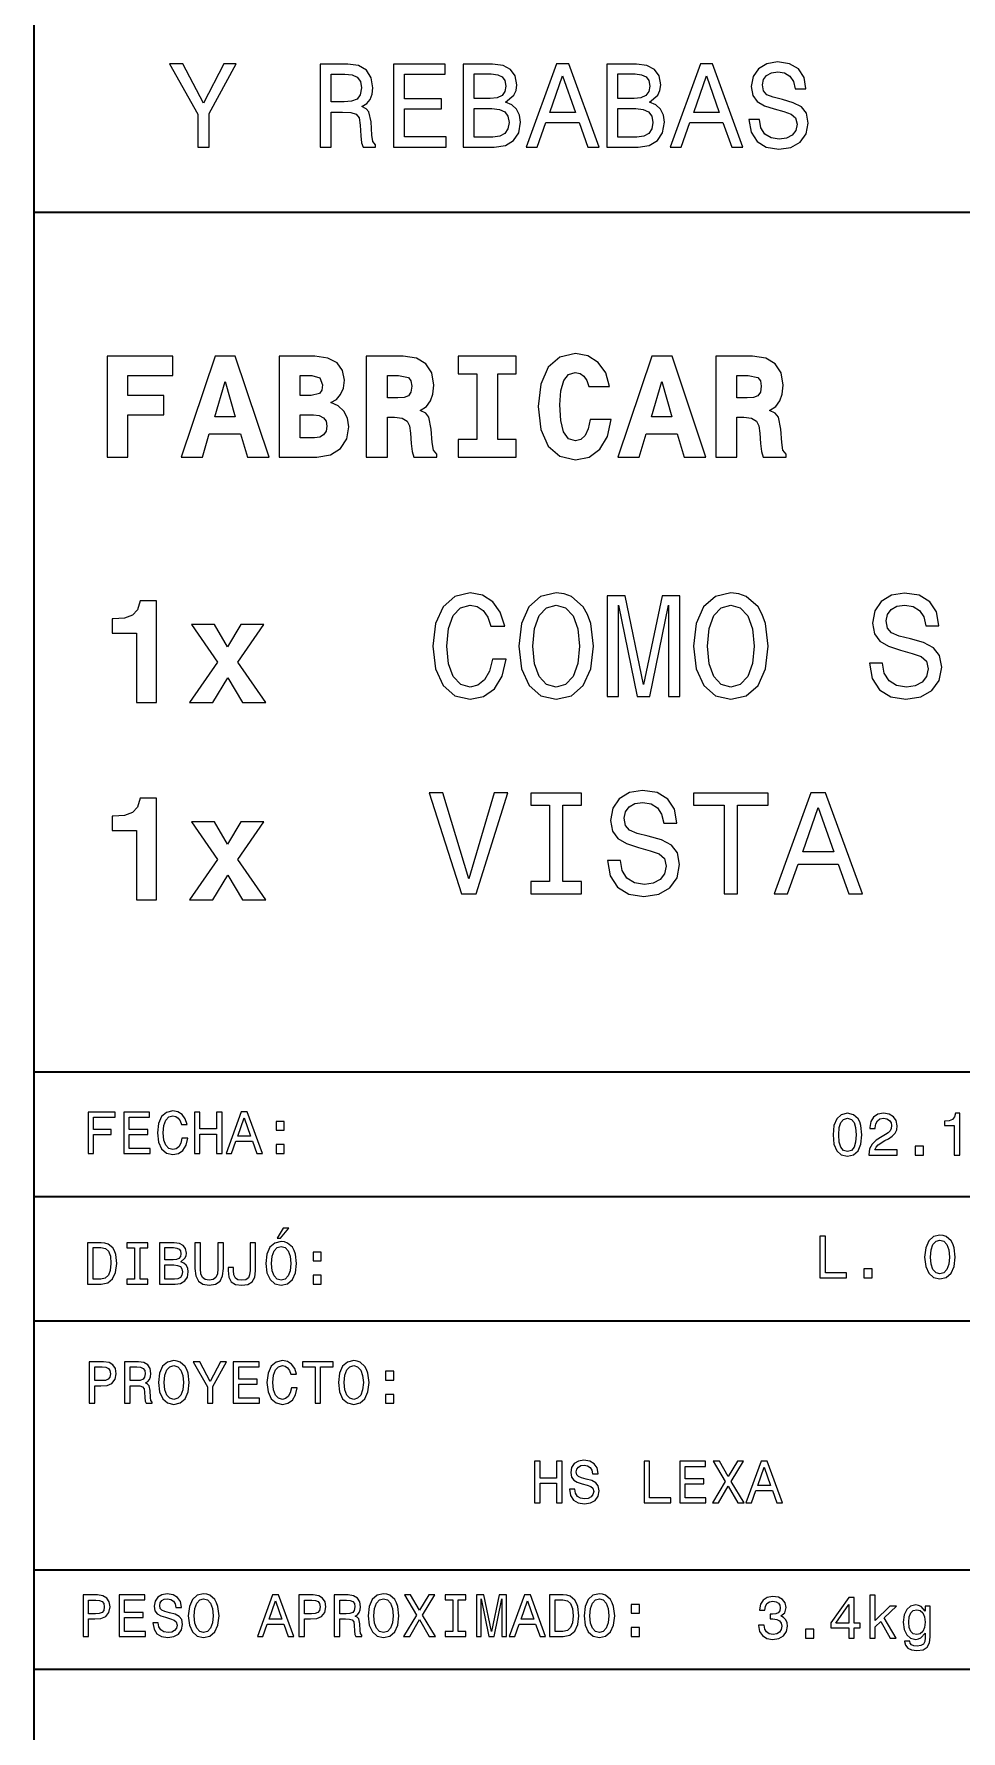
# Model space of a CAD drawing. Extents: x 5 to 413, y 5 to 291.
# Drawn here: x 335.9 to 375.3, y 77.3 to 149.3 of the extents above; entities that cross this region are included whole.
import ezdxf

# ---------------------------------------------------------------- set-up
doc = ezdxf.new("R2010")
doc.units = 0

msp = doc.modelspace()

# ---------------------------------------------------------------- linework, layer by layer
at = {"color": 7, "lineweight": 35}
for p, q in [((335.902863, 290.786957), (335.902863, 5.281658)), ((335.902863, 141.768616), (413.367157, 141.768616)), ((335.902863, 105.281044), (413.367157, 105.281044)), ((335.902863, 99.999382), (413.367157, 99.999382)), ((335.902863, 94.717728), (413.367157, 94.717728)), ((335.902863, 84.154411), (413.367157, 84.154411)), ((335.902863, 79.929085), (413.367157, 79.929085))]:
    msp.add_line(p, q, dxfattribs=at)
at = {"color": 7, "lineweight": 13}
for points in [[(343.338165, 144.531708), (343.338165, 145.957397), (344.494965, 148.057892), (343.967316, 148.057892), (343.099701, 146.388657), (342.221985, 148.057892), (341.658813, 148.057892), (342.866333, 145.926956), (342.866333, 144.531708)], [(348.051575, 144.531708), (348.523438, 144.531708), (348.523438, 146.01828), (349.005432, 146.01828), (349.360596, 146.003067), (349.583832, 145.932037), (349.705597, 145.764603), (349.756317, 145.465256), (349.781708, 145.008636), (349.812134, 144.70929), (349.873016, 144.531708), (350.405762, 144.531708), (350.405762, 144.628113), (350.289062, 144.770172), (350.248474, 145.033997), (350.212952, 145.602249), (350.126709, 146.023361), (350.01001, 146.155273), (349.827362, 146.251678), (350.030304, 146.37851), (350.172363, 146.556091), (350.263702, 146.779327), (350.294128, 147.048233), (350.223114, 147.474411), (350.020142, 147.794052), (349.685303, 147.986862), (349.228668, 148.052811), (348.051575, 148.052811)], [(351.171875, 144.531708), (353.404266, 144.531708), (353.404266, 144.957886), (351.638641, 144.957886), (351.638641, 146.150192), (353.211487, 146.150192), (353.211487, 146.571304), (351.638641, 146.571304), (351.638641, 147.626633), (353.363678, 147.626633), (353.363678, 148.052811), (351.171875, 148.052811)], [(355.925873, 146.434326), (356.281036, 146.728592), (356.372345, 146.926468), (356.402802, 147.169998), (356.336823, 147.550522), (356.138977, 147.824493), (355.819336, 147.991928), (355.372833, 148.052811), (354.119659, 148.052811), (354.119659, 144.531708), (355.443878, 144.531708), (355.91571, 144.602737), (356.265808, 144.81076), (356.483978, 145.140549), (356.560089, 145.587021), (356.514404, 145.886368), (356.392639, 146.134979), (356.194763, 146.317627)], [(356.803619, 144.531708), (357.270386, 144.531708), (357.640747, 145.566727), (359.046173, 145.566727), (359.416534, 144.531708), (359.893463, 144.531708), (358.604736, 148.057892), (358.08725, 148.057892)], [(362.034546, 146.434326), (362.389679, 146.728592), (362.481018, 146.926468), (362.511444, 147.169998), (362.445496, 147.550522), (362.24762, 147.824493), (361.927979, 147.991928), (361.481506, 148.052811), (360.228302, 148.052811), (360.228302, 144.531708), (361.552551, 144.531708), (362.024384, 144.602737), (362.374451, 144.81076), (362.592621, 145.140549), (362.668732, 145.587021), (362.623077, 145.886368), (362.501312, 146.134979), (362.303436, 146.317627)], [(362.912262, 144.531708), (363.379059, 144.531708), (363.74942, 145.566727), (365.154816, 145.566727), (365.525208, 144.531708), (366.002106, 144.531708), (364.713409, 148.057892), (364.195892, 148.057892)], [(366.707336, 145.693573), (366.245667, 145.693573), (366.347137, 145.155762), (366.6008, 144.760025), (366.991486, 144.521561), (367.519135, 144.435303), (368.041718, 144.516479), (368.432404, 144.739731), (368.681, 145.089813), (368.772339, 145.551514), (368.696228, 145.967545), (368.483124, 146.23645), (368.138123, 146.414032), (367.676422, 146.545944), (367.28067, 146.642334), (367.021912, 146.753967), (366.874786, 146.916321), (366.829132, 147.169998), (366.874786, 147.398315), (367.006683, 147.570816), (367.209656, 147.687515), (367.488708, 147.728104), (367.772827, 147.677368), (367.996063, 147.540375), (368.143188, 147.312057), (368.214233, 147.002563), (368.675934, 147.002563), (368.675934, 147.012711), (368.594757, 147.489639), (368.356293, 147.844788), (367.980835, 148.068039), (367.47348, 148.144135), (367.016846, 148.068039), (366.661682, 147.854935), (366.43338, 147.525162), (366.352203, 147.098969), (366.418152, 146.718445), (366.610962, 146.459686), (366.915375, 146.287186), (367.331421, 146.155273), (367.742371, 146.038574), (368.05188, 145.926956), (368.239594, 145.764603), (368.305542, 145.500778), (368.244659, 145.231873), (368.087372, 145.028931), (367.848938, 144.902084), (367.539429, 144.861496), (367.194427, 144.917297), (366.930603, 145.079666), (366.763153, 145.343491)], [(349.096741, 147.621552), (349.40625, 147.59111), (349.62442, 147.494705), (349.761414, 147.317139), (349.807068, 147.038086), (349.756317, 146.74382), (349.619324, 146.566238), (349.385956, 146.474915), (349.066315, 146.449539), (348.523438, 146.449539), (348.523438, 147.621552)], [(355.276459, 146.591599), (354.586426, 146.591599), (354.586426, 147.631699), (355.317047, 147.631699), (355.591003, 147.601257), (355.783813, 147.509933), (355.900513, 147.352646), (355.941101, 147.119263), (355.895416, 146.88588), (355.773651, 146.723526), (355.565643, 146.62204)], [(357.803131, 145.997986), (358.346008, 147.550522), (358.888885, 145.997986)], [(361.385101, 146.591599), (360.695099, 146.591599), (360.695099, 147.631699), (361.42569, 147.631699), (361.699677, 147.601257), (361.892456, 147.509933), (362.009155, 147.352646), (362.049744, 147.119263), (362.004089, 146.88588), (361.882324, 146.723526), (361.674316, 146.62204)], [(363.911774, 145.997986), (364.454651, 147.550522), (364.997528, 145.997986)], [(355.388062, 144.95282), (354.586426, 144.95282), (354.586426, 146.165421), (355.342407, 146.165421), (355.662048, 146.129898), (355.89035, 146.023361), (356.027344, 145.840714), (356.072998, 145.576874), (356.027344, 145.297821), (355.900513, 145.105026), (355.687408, 144.988342)], [(361.496735, 144.95282), (360.695099, 144.95282), (360.695099, 146.165421), (361.45105, 146.165421), (361.770691, 146.129898), (361.999023, 146.023361), (362.136017, 145.840714), (362.181671, 145.576874), (362.136017, 145.297821), (362.009155, 145.105026), (361.796082, 144.988342)], [(339.006622, 135.651184), (339.006622, 131.376694), (339.893524, 131.376694), (339.893524, 133.169022), (341.421021, 133.169022), (341.421021, 133.988205), (339.88739, 133.988205), (339.88739, 134.838165), (341.796722, 134.838165), (341.796722, 135.651184)], [(343.601379, 135.651184), (342.153961, 131.376694), (343.059387, 131.376694), (343.348846, 132.356003), (344.666931, 132.356003), (344.968719, 131.376694), (345.892609, 131.376694), (344.451355, 135.651184)], [(346.311432, 135.651184), (346.311432, 131.376694), (347.919006, 131.376694), (348.491791, 131.469086), (348.916779, 131.740082), (349.181641, 132.146591), (349.274017, 132.657806), (349.218597, 133.027359), (349.064606, 133.329163), (348.824402, 133.550903), (348.510284, 133.686401), (348.744324, 133.821899), (348.922943, 134.031311), (349.039978, 134.302322), (349.083069, 134.641083), (349.003021, 135.047577), (348.768951, 135.367859), (348.38092, 135.577271), (347.832764, 135.651184)], [(350.013123, 135.651184), (350.013123, 131.376694), (350.912354, 131.376694), (350.912354, 133.07048), (351.208008, 133.07048), (351.540619, 133.027359), (351.743866, 132.904175), (351.842407, 132.694763), (351.885529, 132.39296), (351.916321, 131.955658), (351.953278, 131.604584), (352.027191, 131.376694), (353.0065, 131.376694), (353.0065, 131.493713), (352.864838, 131.672333), (352.815552, 131.98645), (352.772461, 132.559265), (352.673889, 133.064316), (352.538391, 133.230621), (352.304352, 133.347641), (352.563049, 133.520096), (352.741638, 133.75415), (352.84021, 134.049789), (352.877167, 134.419342), (352.790924, 134.942871), (352.544556, 135.330902), (352.138062, 135.564957), (351.577576, 135.651184)], [(354.700287, 134.912079), (354.700287, 132.115799), (353.91806, 132.115799), (353.91806, 131.376694), (356.381744, 131.376694), (356.381744, 132.115799), (355.599518, 132.115799), (355.599518, 134.912079), (356.381744, 134.912079), (356.381744, 135.651184), (353.91806, 135.651184), (353.91806, 134.912079)], [(359.51062, 132.965775), (359.436707, 132.571579), (359.307373, 132.288254), (359.122589, 132.115799), (358.894714, 132.060364), (358.592896, 132.152756), (358.389648, 132.44223), (358.266479, 132.922653), (358.229523, 133.594009), (358.266479, 134.191452), (358.395813, 134.622604), (358.59906, 134.881287), (358.882385, 134.967514), (359.085632, 134.924393), (359.251953, 134.813538), (359.375122, 134.622604), (359.4552, 134.363907), (360.342133, 134.363907), (360.175812, 134.942871), (359.861694, 135.386337), (359.418243, 135.669662), (358.88855, 135.768219), (358.235657, 135.614227), (357.736786, 135.18309), (357.416504, 134.474777), (357.305634, 133.513947), (357.416504, 132.546951), (357.736786, 131.838638), (358.235657, 131.407486), (358.88855, 131.259674), (359.467529, 131.376694), (359.929443, 131.70929), (360.249725, 132.245148), (360.409882, 132.965775)], [(362.140625, 135.651184), (360.693207, 131.376694), (361.598602, 131.376694), (361.888092, 132.356003), (363.206146, 132.356003), (363.507965, 131.376694), (364.431824, 131.376694), (362.99057, 135.651184)], [(364.844513, 135.651184), (364.844513, 131.376694), (365.743744, 131.376694), (365.743744, 133.07048), (366.039398, 133.07048), (366.371979, 133.027359), (366.575256, 132.904175), (366.673798, 132.694763), (366.716919, 132.39296), (366.747711, 131.955658), (366.784668, 131.604584), (366.858582, 131.376694), (367.837891, 131.376694), (367.837891, 131.493713), (367.696228, 131.672333), (367.646942, 131.98645), (367.603821, 132.559265), (367.50528, 133.064316), (367.369781, 133.230621), (367.135742, 133.347641), (367.394409, 133.520096), (367.573029, 133.75415), (367.6716, 134.049789), (367.708527, 134.419342), (367.622314, 134.942871), (367.375946, 135.330902), (366.969421, 135.564957), (366.408936, 135.651184)], [(347.210693, 134.838165), (347.697266, 134.838165), (348.036011, 134.739624), (348.153046, 134.443985), (348.122253, 134.216095), (348.029846, 134.074432), (347.672607, 133.988205), (347.210693, 133.988205)], [(350.912354, 134.838165), (351.386627, 134.838165), (351.80545, 134.745789), (351.910156, 134.604126), (351.947113, 134.382385), (351.910156, 134.129868), (351.799286, 133.975876), (351.614532, 133.901978), (351.355835, 133.883499), (350.912354, 133.883499)], [(365.743744, 134.838165), (366.218018, 134.838165), (366.636841, 134.745789), (366.741547, 134.604126), (366.778503, 134.382385), (366.741547, 134.129868), (366.630676, 133.975876), (366.445892, 133.901978), (366.187225, 133.883499), (365.743744, 133.883499)], [(344.020203, 134.585648), (344.44519, 133.07663), (343.582916, 133.07663)], [(362.559448, 134.585648), (362.984436, 133.07663), (362.122131, 133.07663)], [(347.210693, 133.169022), (347.771179, 133.169022), (348.017548, 133.138229), (348.196167, 133.045837), (348.307007, 132.898026), (348.343964, 132.688599), (348.307007, 132.466873), (348.202301, 132.312897), (348.036011, 132.220505), (347.808136, 132.189713), (347.210693, 132.189713)], [(355.364044, 122.803818), (355.240875, 122.286446), (355.037598, 121.916893), (354.754272, 121.689003), (354.421692, 121.615097), (354.021332, 121.72596), (353.707214, 122.058556), (353.497803, 122.600571), (353.430054, 123.35199), (353.497803, 124.09726), (353.70105, 124.645424), (354.015167, 124.97802), (354.421692, 125.095047), (354.717316, 125.033455), (354.969849, 124.861), (355.166962, 124.583832), (355.30246, 124.201965), (355.887573, 124.201965), (355.702789, 124.787086), (355.382507, 125.230553), (354.945221, 125.507713), (354.421692, 125.606262), (353.768799, 125.452286), (353.269897, 125.021141), (352.949646, 124.312828), (352.838776, 123.35199), (352.949646, 122.391151), (353.269897, 121.682846), (353.768799, 121.245544), (354.421692, 121.097717), (354.994507, 121.214745), (355.456421, 121.541183), (355.782867, 122.077034), (355.955322, 122.803818)], [(356.49118, 123.35199), (356.602051, 122.391151), (356.922333, 121.682846), (357.421234, 121.245544), (358.074097, 121.097717), (358.720825, 121.245544), (359.225861, 121.682846), (359.539978, 122.391151), (359.657013, 123.35199), (359.539978, 124.306671), (359.40448, 124.694702), (359.225861, 125.014977), (358.720825, 125.452286), (358.412842, 125.563148), (358.074097, 125.606262), (357.41507, 125.452286), (356.916168, 125.021141), (356.602051, 124.312828)], [(360.242126, 121.214745), (360.7164, 121.214745), (360.7164, 125.095047), (361.51709, 121.214745), (362.046783, 121.214745), (362.841339, 125.095047), (362.841339, 121.214745), (363.321747, 121.214745), (363.321747, 125.489235), (362.570312, 125.489235), (361.781952, 121.719803), (360.999725, 125.489235), (360.242126, 125.489235)], [(363.90686, 123.35199), (364.017731, 122.391151), (364.338013, 121.682846), (364.836914, 121.245544), (365.489777, 121.097717), (366.136505, 121.245544), (366.641571, 121.682846), (366.955688, 122.391151), (367.072693, 123.35199), (366.955688, 124.306671), (366.82019, 124.694702), (366.641571, 125.014977), (366.136505, 125.452286), (365.828552, 125.563148), (365.489777, 125.606262), (364.83075, 125.452286), (364.331848, 125.021141), (364.017731, 124.312828)], [(371.932312, 122.625206), (371.371826, 122.625206), (371.495026, 121.972328), (371.802979, 121.491913), (372.277252, 121.202423), (372.917786, 121.097717), (373.552185, 121.196266), (374.026459, 121.46727), (374.328247, 121.892258), (374.439117, 122.452744), (374.346741, 122.957802), (374.088043, 123.284241), (373.66922, 123.499809), (373.108734, 123.65995), (372.628326, 123.776978), (372.314209, 123.912483), (372.13559, 124.109573), (372.080139, 124.417534), (372.13559, 124.694702), (372.295715, 124.904114), (372.542084, 125.045776), (372.880859, 125.095047), (373.225769, 125.033455), (373.496765, 124.867157), (373.675385, 124.589996), (373.761597, 124.214279), (374.322113, 124.214279), (374.322113, 124.226601), (374.223541, 124.805565), (373.934082, 125.23671), (373.478271, 125.507713), (372.862366, 125.600105), (372.308044, 125.507713), (371.876892, 125.249031), (371.599731, 124.848679), (371.50119, 124.331306), (371.581238, 123.869362), (371.815308, 123.555244), (372.184845, 123.345833), (372.689911, 123.185692), (373.188812, 123.044029), (373.564514, 122.908531), (373.792419, 122.711433), (373.872467, 122.391151), (373.798553, 122.064713), (373.607635, 121.818344), (373.318146, 121.664368), (372.942444, 121.615097), (372.523621, 121.682846), (372.203339, 121.879936), (372.000061, 122.200218)], [(340.250946, 123.905952), (340.250946, 120.961845), (341.100922, 120.961845), (341.100922, 125.267136), (340.411102, 125.267136), (340.306396, 124.897583), (340.09082, 124.663528), (339.745911, 124.540344), (339.265472, 124.509552), (339.222351, 124.509552), (339.222351, 123.905952)], [(357.082458, 123.35199), (357.150208, 124.09726), (357.353485, 124.645424), (357.667603, 124.97802), (358.074097, 125.095047), (358.474457, 124.97802), (358.788574, 124.639267), (358.991821, 124.091095), (359.065735, 123.35199), (358.991821, 122.606728), (358.788574, 122.058556), (358.474457, 121.72596), (358.074097, 121.615097), (357.667603, 121.72596), (357.353485, 122.058556), (357.150208, 122.600571)], [(364.498169, 123.35199), (364.565918, 124.09726), (364.769165, 124.645424), (365.083282, 124.97802), (365.489777, 125.095047), (365.890137, 124.97802), (366.204254, 124.639267), (366.407501, 124.091095), (366.481415, 123.35199), (366.407501, 122.606728), (366.204254, 122.058556), (365.890137, 121.72596), (365.489777, 121.615097), (365.083282, 121.72596), (364.769165, 122.058556), (364.565918, 122.600571)], [(343.700104, 122.667946), (342.511383, 120.961845), (343.496857, 120.961845), (344.131256, 122.008911), (344.759491, 120.961845), (345.744965, 120.961845), (344.562408, 122.667946), (345.664886, 124.269341), (344.685577, 124.269341), (344.125092, 123.320824), (343.564606, 124.269341), (342.591461, 124.269341)], [(340.250946, 115.531303), (340.250946, 112.587196), (341.100922, 112.587196), (341.100922, 116.892487), (340.411102, 116.892487), (340.306396, 116.522934), (340.09082, 116.288879), (339.745911, 116.165695), (339.265472, 116.134903), (339.222351, 116.134903), (339.222351, 115.531303)], [(355.437958, 117.12075), (354.366241, 113.480652), (353.263763, 117.12075), (352.678619, 117.12075), (354.058289, 112.840096), (354.674225, 112.840096), (356.023071, 117.12075)], [(357.790771, 113.357468), (357.00238, 113.357468), (357.00238, 112.840096), (359.145813, 112.840096), (359.145813, 113.357468), (358.357422, 113.357468), (358.357422, 116.597214), (359.145813, 116.597214), (359.145813, 117.114586), (357.00238, 117.114586), (357.00238, 116.597214), (357.790771, 116.597214)], [(360.808777, 114.250557), (360.248291, 114.250557), (360.37149, 113.597679), (360.679443, 113.117264), (361.153717, 112.827774), (361.79425, 112.723068), (362.42865, 112.821617), (362.902924, 113.092621), (363.204712, 113.517609), (363.315582, 114.078094), (363.223206, 114.583153), (362.964508, 114.909592), (362.545685, 115.12516), (361.985199, 115.285301), (361.504791, 115.402328), (361.190674, 115.537834), (361.012054, 115.734924), (360.956604, 116.042885), (361.012054, 116.320053), (361.17218, 116.529465), (361.418549, 116.671127), (361.757294, 116.720398), (362.102234, 116.658806), (362.37323, 116.492508), (362.551849, 116.215347), (362.638062, 115.83963), (363.198547, 115.83963), (363.198547, 115.851952), (363.100006, 116.430916), (362.810547, 116.862061), (362.354736, 117.133064), (361.738831, 117.225456), (361.184509, 117.133064), (360.753357, 116.874382), (360.476196, 116.47403), (360.377655, 115.956657), (360.457703, 115.494713), (360.691772, 115.180595), (361.06131, 114.971184), (361.566376, 114.811043), (362.065277, 114.66938), (362.440979, 114.533882), (362.668884, 114.336784), (362.748932, 114.016502), (362.675018, 113.690063), (362.4841, 113.443695), (362.194611, 113.289719), (361.818909, 113.240448), (361.400085, 113.308197), (361.079803, 113.505287), (360.876526, 113.825569)], [(365.206451, 112.840096), (365.773102, 112.840096), (365.773102, 116.597214), (367.066559, 116.597214), (367.066559, 117.114586), (363.90686, 117.114586), (363.90686, 116.597214), (365.206451, 116.597214)], [(367.325226, 112.840096), (367.891876, 112.840096), (368.341492, 114.096573), (370.047607, 114.096573), (370.497223, 112.840096), (371.076202, 112.840096), (369.511749, 117.12075), (368.883514, 117.12075)], [(368.538605, 114.62011), (369.197632, 116.504829), (369.856659, 114.62011)], [(343.700104, 114.293297), (342.511383, 112.587196), (343.496857, 112.587196), (344.131256, 113.634262), (344.759491, 112.587196), (345.744965, 112.587196), (344.562408, 114.293297), (345.664886, 115.894691), (344.685577, 115.894691), (344.125092, 114.946175), (343.564606, 115.894691), (342.591461, 115.894691)], [(338.201324, 101.817116), (338.437256, 101.817116), (338.437256, 102.626358), (339.178009, 102.626358), (339.178009, 102.836914), (338.437256, 102.836914), (338.437256, 103.364578), (339.347961, 103.364578), (339.347961, 103.577667), (338.201324, 103.577667)], [(339.71582, 101.817116), (340.832001, 101.817116), (340.832001, 102.030212), (339.949188, 102.030212), (339.949188, 102.626358), (340.735626, 102.626358), (340.735626, 102.836914), (339.949188, 102.836914), (339.949188, 103.364578), (340.811707, 103.364578), (340.811707, 103.577667), (339.71582, 103.577667)], [(342.186676, 102.471619), (342.135925, 102.258522), (342.052216, 102.106316), (341.935516, 102.012451), (341.798553, 101.98201), (341.633636, 102.027672), (341.504272, 102.164658), (341.41803, 102.387901), (341.390106, 102.697395), (341.41803, 103.004349), (341.50174, 103.230125), (341.631104, 103.367111), (341.798553, 103.415314), (341.920319, 103.389946), (342.024323, 103.318916), (342.105499, 103.204758), (342.161316, 103.04747), (342.402313, 103.04747), (342.326202, 103.288467), (342.194275, 103.471123), (342.01416, 103.585281), (341.798553, 103.62587), (341.529633, 103.562447), (341.324158, 103.384872), (341.19223, 103.09314), (341.146576, 102.697395), (341.19223, 102.301651), (341.324158, 102.009911), (341.529633, 101.829803), (341.798553, 101.768913), (342.034454, 101.817116), (342.224731, 101.951569), (342.359161, 102.172272), (342.430206, 102.471619)], [(342.714325, 101.817116), (342.950256, 101.817116), (342.950256, 102.644119), (343.655487, 102.644119), (343.655487, 101.817116), (343.888885, 101.817116), (343.888885, 103.577667), (343.655487, 103.577667), (343.655487, 102.859749), (342.950256, 102.859749), (342.950256, 103.577667), (342.714325, 103.577667)], [(344.058838, 101.817116), (344.292236, 101.817116), (344.477417, 102.334625), (345.180115, 102.334625), (345.365295, 101.817116), (345.60376, 101.817116), (344.959412, 103.580208), (344.700653, 103.580208)], [(344.558594, 102.550255), (344.830048, 103.326523), (345.101471, 102.550255)], [(346.182159, 102.801399), (346.532257, 102.801399), (346.532257, 103.17939), (346.182159, 103.17939)], [(369.826569, 102.610275), (369.864594, 102.21199), (369.983826, 101.927864), (370.174103, 101.755363), (370.437927, 101.699554), (370.699219, 101.755363), (370.889496, 101.927864), (371.006165, 102.21199), (371.046753, 102.610275), (371.006165, 103.006012), (370.957977, 103.1633), (370.889496, 103.292679), (370.699219, 103.465179), (370.437927, 103.523529), (370.174103, 103.465179), (369.983826, 103.290138), (369.864594, 103.006012)], [(370.070099, 102.610275), (370.090393, 102.917229), (370.153809, 103.137932), (370.267975, 103.267311), (370.437927, 103.312973), (370.605347, 103.267311), (370.719513, 103.137932), (370.782928, 102.917229), (370.803223, 102.610275), (370.782928, 102.300781), (370.719513, 102.080078), (370.605347, 101.950699), (370.437927, 101.90757), (370.267975, 101.950699), (370.153809, 102.080078), (370.090393, 102.300781)], [(371.3461, 101.75029), (372.556183, 101.75029), (372.556183, 101.96846), (371.599792, 101.96846), (371.653076, 102.087685), (371.744385, 102.186623), (372.02597, 102.366737), (372.175659, 102.442841), (372.343079, 102.551926), (372.462311, 102.678764), (372.530792, 102.828438), (372.556183, 102.998405), (372.513062, 103.211494), (372.393829, 103.378929), (372.211151, 103.485474), (371.97525, 103.523529), (371.73172, 103.4804), (371.546509, 103.361168), (371.427277, 103.170906), (371.386688, 102.919762), (371.386688, 102.884247), (371.617554, 102.884247), (371.617554, 102.904541), (371.640381, 103.077049), (371.708862, 103.203888), (371.817963, 103.285065), (371.962555, 103.312973), (372.10968, 103.287605), (372.218781, 103.224182), (372.289795, 103.125244), (372.315186, 103.000938), (372.297424, 102.884247), (372.249207, 102.785309), (372.16803, 102.699059), (372.056427, 102.622955), (371.906738, 102.541779), (371.658142, 102.384491), (371.483093, 102.217064), (371.379089, 102.014122), (371.3461, 101.757904)], [(374.973755, 101.75029), (375.20462, 101.75029), (375.20462, 103.523529), (375.032104, 103.523529), (374.98645, 103.368782), (374.895111, 103.264771), (374.755585, 103.203888), (374.562805, 103.183594), (374.562805, 103.003479), (374.973755, 103.003479)], [(346.182159, 101.817116), (346.532257, 101.817116), (346.532257, 102.195099), (346.182159, 102.195099)], [(373.31723, 101.75029), (373.667297, 101.75029), (373.667297, 102.128273), (373.31723, 102.128273)], [(338.762451, 98.032486), (338.176453, 98.032486), (338.176453, 96.271935), (338.762451, 96.271935), (339.038971, 96.327744), (339.244446, 96.497711), (339.371277, 96.774223), (339.416962, 97.152214), (339.376373, 97.537804), (339.325623, 97.690018), (339.254578, 97.811783), (339.049103, 97.976677), (338.914673, 98.017265)], [(340.175446, 96.485031), (339.850739, 96.485031), (339.850739, 96.271935), (340.733551, 96.271935), (340.733551, 96.485031), (340.408844, 96.485031), (340.408844, 97.819397), (340.733551, 97.819397), (340.733551, 98.032486), (339.850739, 98.032486), (339.850739, 97.819397), (340.175446, 97.819397)], [(342.136414, 97.223244), (342.313995, 97.370377), (342.35965, 97.469315), (342.374878, 97.59108), (342.341888, 97.781342), (342.242981, 97.918327), (342.08316, 98.002045), (341.859894, 98.032486), (341.233307, 98.032486), (341.233307, 96.271935), (341.895416, 96.271935), (342.131348, 96.307449), (342.306396, 96.411461), (342.415466, 96.576355), (342.453522, 96.799591), (342.430695, 96.949265), (342.369812, 97.07357), (342.270874, 97.164894)], [(342.740173, 96.941658), (342.775696, 96.62455), (342.887329, 96.398773), (343.075043, 96.269394), (343.346497, 96.223732), (343.615387, 96.269394), (343.803101, 96.398773), (343.914734, 96.622017), (343.952789, 96.941658), (343.952789, 98.032486), (343.716858, 98.032486), (343.716858, 96.92897), (343.694031, 96.713341), (343.625519, 96.558594), (343.50885, 96.46727), (343.346497, 96.436829), (343.179047, 96.46727), (343.062347, 96.558594), (342.993866, 96.710808), (342.973572, 96.92897), (342.973572, 98.032486), (342.740173, 98.032486)], [(345.076599, 96.8554), (345.058838, 96.667679), (345.005554, 96.5383), (344.896484, 96.459656), (344.729034, 96.436829), (344.564148, 96.459656), (344.455078, 96.533226), (344.391663, 96.662605), (344.373901, 96.850327), (344.378967, 96.977173), (344.150665, 96.977173), (344.145569, 96.847794), (344.176025, 96.566208), (344.280029, 96.370872), (344.460144, 96.261787), (344.726501, 96.223732), (344.990326, 96.261787), (345.170441, 96.370872), (345.274475, 96.563667), (345.307434, 96.845253), (345.307434, 98.032486), (345.076599, 98.032486)], [(345.74884, 97.152214), (345.794525, 96.75647), (345.926422, 96.464729), (346.131897, 96.284622), (346.400818, 96.223732), (346.667175, 96.284622), (346.875183, 96.464729), (347.004578, 96.75647), (347.052765, 97.152214), (347.004578, 97.545418), (346.948761, 97.705238), (346.875183, 97.837151), (346.667175, 98.017265), (346.540344, 98.062927), (346.400818, 98.080688), (346.129364, 98.017265), (345.923889, 97.839691), (345.794525, 97.547958)], [(346.225769, 98.217674), (346.375458, 98.217674), (346.728058, 98.648933), (346.479462, 98.648933)], [(369.270081, 96.544426), (370.40152, 96.544426), (370.40152, 96.757523), (369.503479, 96.757523), (369.503479, 98.304977), (369.270081, 98.304977)], [(373.7146, 97.424706), (373.760254, 97.028961), (373.892181, 96.737221), (374.097656, 96.557114), (374.366577, 96.496223), (374.632935, 96.557114), (374.840942, 96.737221), (374.970337, 97.028961), (375.018524, 97.424706), (374.970337, 97.817909), (374.91452, 97.97773), (374.840942, 98.109642), (374.632935, 98.289757), (374.506073, 98.335419), (374.366577, 98.35318), (374.095123, 98.289757), (373.889648, 98.112183), (373.760254, 97.82045)], [(373.95813, 97.424706), (373.986053, 97.731659), (374.069763, 97.957436), (374.199127, 98.094421), (374.366577, 98.142624), (374.531464, 98.094421), (374.660828, 97.954895), (374.744537, 97.729118), (374.774994, 97.424706), (374.744537, 97.117744), (374.660828, 96.891968), (374.531464, 96.754982), (374.366577, 96.70932), (374.199127, 96.754982), (374.069763, 96.891968), (373.986053, 97.115211)], [(338.74469, 97.82193), (338.9375, 97.783882), (339.069397, 97.667183), (339.148041, 97.459167), (339.173401, 97.152214), (339.145508, 96.8554), (339.066864, 96.647385), (338.932404, 96.523079), (338.74469, 96.482491), (338.412354, 96.482491), (338.412354, 97.82193)], [(341.811707, 97.30188), (341.466705, 97.30188), (341.466705, 97.82193), (341.832001, 97.82193), (341.968994, 97.806709), (342.065399, 97.761047), (342.123749, 97.682404), (342.144043, 97.565712), (342.121185, 97.44902), (342.060303, 97.367844), (341.956299, 97.317101)], [(345.992371, 97.152214), (346.020294, 97.459167), (346.104004, 97.684944), (346.233368, 97.82193), (346.400818, 97.870132), (346.565704, 97.82193), (346.695068, 97.682404), (346.778809, 97.456627), (346.809235, 97.152214), (346.778809, 96.845253), (346.695068, 96.619476), (346.565704, 96.482491), (346.400818, 96.436829), (346.233368, 96.482491), (346.104004, 96.619476), (346.020294, 96.84272)], [(347.75293, 97.256218), (348.103027, 97.256218), (348.103027, 97.634209), (347.75293, 97.634209)], [(341.867523, 96.482491), (341.466705, 96.482491), (341.466705, 97.088791), (341.844696, 97.088791), (342.004517, 97.07103), (342.118652, 97.017761), (342.187164, 96.926437), (342.209991, 96.794518), (342.187164, 96.654991), (342.123749, 96.558594), (342.017181, 96.500252)], [(347.75293, 96.271935), (348.103027, 96.271935), (348.103027, 96.649918), (347.75293, 96.649918)], [(371.137177, 96.544426), (371.487274, 96.544426), (371.487274, 96.922409), (371.137177, 96.922409)], [(338.254395, 91.218445), (338.487793, 91.218445), (338.487793, 91.961731), (338.746552, 91.961731), (339.007843, 91.974419), (339.215851, 92.063202), (339.350311, 92.23571), (339.395966, 92.471634), (339.360474, 92.689796), (339.258972, 92.849617), (339.091553, 92.946022), (338.863251, 92.978996), (338.254395, 92.978996)], [(339.751129, 91.218445), (339.987061, 91.218445), (339.987061, 91.961731), (340.228058, 91.961731), (340.40564, 91.954124), (340.517242, 91.91861), (340.578125, 91.834892), (340.603516, 91.685219), (340.61618, 91.456909), (340.631409, 91.307236), (340.661835, 91.218445), (340.928223, 91.218445), (340.928223, 91.266647), (340.869873, 91.337677), (340.849579, 91.469589), (340.831818, 91.753716), (340.788696, 91.964272), (340.730347, 92.030228), (340.639008, 92.07843), (340.740479, 92.141846), (340.811523, 92.230637), (340.857178, 92.342255), (340.872406, 92.476707), (340.836884, 92.689796), (340.735413, 92.849617), (340.567993, 92.946022), (340.339661, 92.978996), (339.751129, 92.978996)], [(341.192047, 92.098724), (341.237701, 91.70298), (341.369629, 91.41124), (341.575104, 91.231133), (341.843994, 91.170242), (342.110382, 91.231133), (342.31839, 91.41124), (342.447754, 91.70298), (342.495972, 92.098724), (342.447754, 92.491928), (342.391968, 92.651749), (342.31839, 92.783661), (342.110382, 92.963776), (341.983521, 93.009438), (341.843994, 93.027199), (341.572571, 92.963776), (341.367096, 92.786201), (341.237701, 92.494461)], [(343.503082, 91.218445), (343.503082, 91.93129), (344.081482, 92.981537), (343.817657, 92.981537), (343.38385, 92.146919), (342.944977, 92.981537), (342.663391, 92.981537), (343.267151, 91.916069), (343.267151, 91.218445)], [(344.365601, 91.218445), (345.481812, 91.218445), (345.481812, 91.431534), (344.598999, 91.431534), (344.598999, 92.027687), (345.385406, 92.027687), (345.385406, 92.238243), (344.598999, 92.238243), (344.598999, 92.765907), (345.461517, 92.765907), (345.461517, 92.978996), (344.365601, 92.978996)], [(346.836456, 91.872948), (346.785736, 91.659851), (346.702026, 91.507645), (346.585327, 91.41378), (346.448334, 91.383339), (346.283447, 91.429001), (346.154053, 91.565987), (346.06781, 91.78923), (346.039917, 92.098724), (346.06781, 92.405678), (346.15152, 92.631454), (346.280914, 92.76844), (346.448334, 92.816643), (346.570099, 92.791275), (346.674103, 92.720245), (346.75528, 92.606087), (346.811096, 92.448799), (347.052094, 92.448799), (346.975983, 92.689796), (346.844086, 92.872452), (346.663971, 92.98661), (346.448334, 93.027199), (346.179443, 92.963776), (345.973938, 92.786201), (345.842041, 92.494461), (345.796356, 92.098724), (345.842041, 91.70298), (345.973938, 91.41124), (346.179443, 91.231133), (346.448334, 91.170242), (346.684265, 91.218445), (346.874512, 91.352898), (347.008972, 91.573601), (347.079987, 91.872948)], [(347.835968, 91.218445), (348.069366, 91.218445), (348.069366, 92.765907), (348.602081, 92.765907), (348.602081, 92.978996), (347.30069, 92.978996), (347.30069, 92.765907), (347.835968, 92.765907)], [(348.827881, 92.098724), (348.873535, 91.70298), (349.005432, 91.41124), (349.210938, 91.231133), (349.479828, 91.170242), (349.746185, 91.231133), (349.954224, 91.41124), (350.083588, 91.70298), (350.131805, 92.098724), (350.083588, 92.491928), (350.027771, 92.651749), (349.954224, 92.783661), (349.746185, 92.963776), (349.619354, 93.009438), (349.479828, 93.027199), (349.208405, 92.963776), (349.002899, 92.786201), (348.873535, 92.494461)], [(338.799835, 92.763367), (338.952026, 92.748146), (339.06366, 92.699944), (339.129608, 92.61116), (339.152435, 92.471634), (339.127075, 92.324501), (339.058563, 92.23571), (338.941895, 92.190048), (338.782074, 92.177361), (338.487793, 92.177361), (338.487793, 92.763367)], [(340.273712, 92.763367), (340.428467, 92.748146), (340.537537, 92.699944), (340.606049, 92.61116), (340.628876, 92.471634), (340.603516, 92.324501), (340.535004, 92.23571), (340.418304, 92.190048), (340.258484, 92.177361), (339.987061, 92.177361), (339.987061, 92.763367)], [(341.435577, 92.098724), (341.46347, 92.405678), (341.547211, 92.631454), (341.676575, 92.76844), (341.843994, 92.816643), (342.008911, 92.76844), (342.138275, 92.628914), (342.221985, 92.403137), (342.252441, 92.098724), (342.221985, 91.791763), (342.138275, 91.565987), (342.008911, 91.429001), (341.843994, 91.383339), (341.676575, 91.429001), (341.547211, 91.565987), (341.46347, 91.78923)], [(349.071411, 92.098724), (349.099304, 92.405678), (349.183014, 92.631454), (349.312408, 92.76844), (349.479828, 92.816643), (349.644714, 92.76844), (349.774109, 92.628914), (349.857819, 92.403137), (349.888245, 92.098724), (349.857819, 91.791763), (349.774109, 91.565987), (349.644714, 91.429001), (349.479828, 91.383339), (349.312408, 91.429001), (349.183014, 91.565987), (349.099304, 91.78923)], [(350.83197, 92.202728), (351.182037, 92.202728), (351.182037, 92.580719), (350.83197, 92.580719)], [(350.83197, 91.218445), (351.182037, 91.218445), (351.182037, 91.596428), (350.83197, 91.596428)], [(357.151672, 86.993111), (357.387573, 86.993111), (357.387573, 87.820114), (358.092834, 87.820114), (358.092834, 86.993111), (358.326202, 86.993111), (358.326202, 88.753662), (358.092834, 88.753662), (358.092834, 88.035744), (357.387573, 88.035744), (357.387573, 88.753662), (357.151672, 88.753662)], [(358.866547, 87.574043), (358.635712, 87.574043), (358.686432, 87.305138), (358.813293, 87.107269), (359.008606, 86.988037), (359.27243, 86.944908), (359.533752, 86.985497), (359.729065, 87.097122), (359.853363, 87.272163), (359.899048, 87.503014), (359.860992, 87.711029), (359.754456, 87.845482), (359.58194, 87.934273), (359.351074, 88.000229), (359.153229, 88.048424), (359.023834, 88.10424), (358.950256, 88.185417), (358.927429, 88.312256), (358.950256, 88.426414), (359.016235, 88.512665), (359.117706, 88.571014), (359.257233, 88.591309), (359.399292, 88.565941), (359.510895, 88.497444), (359.584473, 88.383286), (359.619995, 88.228539), (359.85083, 88.228539), (359.85083, 88.233612), (359.810242, 88.472076), (359.69101, 88.649651), (359.503296, 88.761276), (359.249603, 88.799324), (359.021301, 88.761276), (358.843719, 88.654724), (358.729553, 88.489838), (358.688965, 88.276741), (358.721954, 88.086479), (358.818359, 87.9571), (358.970551, 87.87085), (359.178589, 87.804893), (359.384064, 87.746544), (359.538818, 87.690735), (359.63266, 87.609558), (359.665649, 87.477646), (359.635223, 87.343193), (359.55658, 87.241722), (359.437347, 87.178299), (359.282593, 87.158005), (359.110077, 87.185905), (358.97818, 87.26709), (358.89447, 87.399002)], [(361.806732, 86.993111), (362.938141, 86.993111), (362.938141, 87.206207), (362.0401, 87.206207), (362.0401, 88.753662), (361.806732, 88.753662)], [(363.316132, 86.993111), (364.432343, 86.993111), (364.432343, 87.206207), (363.54953, 87.206207), (363.54953, 87.802353), (364.335938, 87.802353), (364.335938, 88.012909), (363.54953, 88.012909), (363.54953, 88.540573), (364.412048, 88.540573), (364.412048, 88.753662), (363.316132, 88.753662)], [(364.703766, 86.993111), (364.970154, 86.993111), (365.373505, 87.705956), (365.784454, 86.993111), (366.053375, 86.993111), (365.502869, 87.898758), (366.025452, 88.756203), (365.769226, 88.756203), (365.381104, 88.10424), (365.00058, 88.756203), (364.734222, 88.756203), (365.254272, 87.896217)], [(366.132019, 86.993111), (366.365387, 86.993111), (366.550568, 87.51062), (367.253265, 87.51062), (367.438477, 86.993111), (367.676941, 86.993111), (367.032562, 88.756203), (366.773804, 88.756203)], [(366.631744, 87.72625), (366.903198, 88.502518), (367.174622, 87.72625)], [(337.991455, 81.321571), (338.224854, 81.321571), (338.224854, 82.064857), (338.483612, 82.064857), (338.744904, 82.077545), (338.952911, 82.166328), (339.087372, 82.338837), (339.133026, 82.57476), (339.097534, 82.792923), (338.996033, 82.952744), (338.828613, 83.049149), (338.600311, 83.082123), (337.991455, 83.082123)], [(338.536896, 82.866493), (338.689087, 82.851273), (338.80072, 82.80307), (338.866669, 82.714287), (338.889496, 82.57476), (338.864136, 82.427628), (338.795624, 82.338837), (338.678955, 82.293175), (338.519135, 82.280487), (338.224854, 82.280487), (338.224854, 82.866493)], [(339.521179, 81.321571), (340.63736, 81.321571), (340.63736, 81.534668), (339.754547, 81.534668), (339.754547, 82.130814), (340.540985, 82.130814), (340.540985, 82.34137), (339.754547, 82.34137), (339.754547, 82.869034), (340.617065, 82.869034), (340.617065, 83.082123), (339.521179, 83.082123)], [(341.180237, 81.902504), (340.949402, 81.902504), (341.000122, 81.633598), (341.126984, 81.43573), (341.322296, 81.316498), (341.586151, 81.273369), (341.847443, 81.313957), (342.042755, 81.425583), (342.167084, 81.600624), (342.212738, 81.831474), (342.174683, 82.03949), (342.068146, 82.173943), (341.89563, 82.262733), (341.664795, 82.32869), (341.466919, 82.376884), (341.337524, 82.432701), (341.263977, 82.513878), (341.241119, 82.640717), (341.263977, 82.754875), (341.329926, 82.841125), (341.431396, 82.899475), (341.570923, 82.919769), (341.712982, 82.894402), (341.824615, 82.825905), (341.898163, 82.711746), (341.933685, 82.556999), (342.16452, 82.556999), (342.16452, 82.562073), (342.123932, 82.800537), (342.0047, 82.978111), (341.816986, 83.089737), (341.563293, 83.127785), (341.334991, 83.089737), (341.15741, 82.983185), (341.043274, 82.818298), (341.002686, 82.605202), (341.035645, 82.41494), (341.13205, 82.285561), (341.284271, 82.19931), (341.492279, 82.133354), (341.697754, 82.075005), (341.852509, 82.019196), (341.946381, 81.938019), (341.97934, 81.806107), (341.948914, 81.671654), (341.87027, 81.570183), (341.751038, 81.50676), (341.596283, 81.486465), (341.423798, 81.514366), (341.29187, 81.595551), (341.20816, 81.727463)], [(342.456268, 82.201851), (342.501923, 81.806107), (342.63385, 81.514366), (342.839325, 81.334259), (343.108246, 81.273369), (343.374603, 81.334259), (343.582611, 81.514366), (343.712006, 81.806107), (343.760193, 82.201851), (343.712006, 82.595055), (343.656189, 82.754875), (343.582611, 82.886787), (343.374603, 83.066902), (343.247742, 83.112564), (343.108246, 83.130325), (342.836792, 83.066902), (342.631317, 82.889328), (342.501923, 82.597595)], [(342.699799, 82.201851), (342.727722, 82.508804), (342.811432, 82.734581), (342.940796, 82.871567), (343.108246, 82.919769), (343.273132, 82.871567), (343.402496, 82.73204), (343.486206, 82.506264), (343.516663, 82.201851), (343.486206, 81.89489), (343.402496, 81.669113), (343.273132, 81.532127), (343.108246, 81.486465), (342.940796, 81.532127), (342.811432, 81.669113), (342.727722, 81.892357)], [(345.391357, 81.321571), (345.624756, 81.321571), (345.809937, 81.839081), (346.512634, 81.839081), (346.697815, 81.321571), (346.936279, 81.321571), (346.291931, 83.084663), (346.033173, 83.084663)], [(345.891113, 82.05471), (346.162567, 82.830978), (346.43399, 82.05471)], [(347.154449, 81.321571), (347.387848, 81.321571), (347.387848, 82.064857), (347.646606, 82.064857), (347.907898, 82.077545), (348.115906, 82.166328), (348.250366, 82.338837), (348.296021, 82.57476), (348.260498, 82.792923), (348.159027, 82.952744), (347.991608, 83.049149), (347.763306, 83.082123), (347.154449, 83.082123)], [(347.69986, 82.866493), (347.852081, 82.851273), (347.963715, 82.80307), (348.029663, 82.714287), (348.05249, 82.57476), (348.02713, 82.427628), (347.958618, 82.338837), (347.841949, 82.293175), (347.682129, 82.280487), (347.387848, 82.280487), (347.387848, 82.866493)], [(348.651184, 81.321571), (348.887115, 81.321571), (348.887115, 82.064857), (349.128113, 82.064857), (349.305695, 82.057251), (349.417297, 82.021736), (349.47818, 81.938019), (349.50354, 81.788345), (349.516235, 81.560036), (349.531464, 81.410362), (349.56189, 81.321571), (349.828278, 81.321571), (349.828278, 81.369774), (349.769928, 81.440804), (349.749634, 81.572716), (349.731873, 81.856842), (349.688751, 82.067398), (349.630402, 82.133354), (349.539062, 82.181557), (349.640533, 82.244972), (349.711578, 82.333763), (349.757233, 82.445381), (349.772461, 82.579834), (349.736938, 82.792923), (349.635468, 82.952744), (349.468048, 83.049149), (349.239716, 83.082123), (348.651184, 83.082123)], [(349.173767, 82.866493), (349.328522, 82.851273), (349.437592, 82.80307), (349.506104, 82.714287), (349.528931, 82.57476), (349.50354, 82.427628), (349.435059, 82.338837), (349.318359, 82.293175), (349.158539, 82.280487), (348.887115, 82.280487), (348.887115, 82.866493)], [(350.092102, 82.201851), (350.137756, 81.806107), (350.269684, 81.514366), (350.475159, 81.334259), (350.744049, 81.273369), (351.010437, 81.334259), (351.218445, 81.514366), (351.347809, 81.806107), (351.396027, 82.201851), (351.347809, 82.595055), (351.292023, 82.754875), (351.218445, 82.886787), (351.010437, 83.066902), (350.883575, 83.112564), (350.744049, 83.130325), (350.472626, 83.066902), (350.26712, 82.889328), (350.137756, 82.597595)], [(350.335632, 82.201851), (350.363525, 82.508804), (350.447235, 82.734581), (350.57663, 82.871567), (350.744049, 82.919769), (350.908936, 82.871567), (351.03833, 82.73204), (351.12204, 82.506264), (351.152496, 82.201851), (351.12204, 81.89489), (351.03833, 81.669113), (350.908936, 81.532127), (350.744049, 81.486465), (350.57663, 81.532127), (350.447235, 81.669113), (350.363525, 81.892357)], [(351.598969, 81.321571), (351.865326, 81.321571), (352.268677, 82.034416), (352.679657, 81.321571), (352.948547, 81.321571), (352.398071, 82.227219), (352.920654, 83.084663), (352.664429, 83.084663), (352.276306, 82.432701), (351.895782, 83.084663), (351.629395, 83.084663), (352.149445, 82.224678)], [(353.681702, 81.534668), (353.356995, 81.534668), (353.356995, 81.321571), (354.239807, 81.321571), (354.239807, 81.534668), (353.91507, 81.534668), (353.91507, 82.869034), (354.239807, 82.869034), (354.239807, 83.082123), (353.356995, 83.082123), (353.356995, 82.869034), (353.681702, 82.869034)], [(354.691345, 81.321571), (354.886688, 81.321571), (354.886688, 82.919769), (355.216461, 81.321571), (355.434631, 81.321571), (355.761902, 82.919769), (355.761902, 81.321571), (355.959747, 81.321571), (355.959747, 83.082123), (355.650269, 83.082123), (355.325562, 81.529587), (355.003387, 83.082123), (354.691345, 83.082123)], [(356.081512, 81.321571), (356.314911, 81.321571), (356.500092, 81.839081), (357.202789, 81.839081), (357.388, 81.321571), (357.626465, 81.321571), (356.982086, 83.084663), (356.723328, 83.084663)], [(356.581268, 82.05471), (356.852722, 82.830978), (357.124146, 82.05471)], [(358.37735, 83.082123), (357.791351, 83.082123), (357.791351, 81.321571), (358.37735, 81.321571), (358.65387, 81.37738), (358.859344, 81.547348), (358.986176, 81.82386), (359.03186, 82.201851), (358.991272, 82.58744), (358.940521, 82.739655), (358.869507, 82.86142), (358.664001, 83.026314), (358.529572, 83.066902)], [(358.359589, 82.871567), (358.552399, 82.833519), (358.684296, 82.71682), (358.762939, 82.508804), (358.7883, 82.201851), (358.760406, 81.905037), (358.681763, 81.697021), (358.547302, 81.572716), (358.359589, 81.532127), (358.027283, 81.532127), (358.027283, 82.871567)], [(359.255096, 82.201851), (359.300751, 81.806107), (359.432678, 81.514366), (359.638153, 81.334259), (359.907043, 81.273369), (360.173401, 81.334259), (360.381439, 81.514366), (360.510803, 81.806107), (360.559021, 82.201851), (360.510803, 82.595055), (360.455017, 82.754875), (360.381439, 82.886787), (360.173401, 83.066902), (360.04657, 83.112564), (359.907043, 83.130325), (359.63562, 83.066902), (359.430115, 82.889328), (359.300751, 82.597595)], [(359.498627, 82.201851), (359.52652, 82.508804), (359.610229, 82.734581), (359.739624, 82.871567), (359.907043, 82.919769), (360.07193, 82.871567), (360.201324, 82.73204), (360.285034, 82.506264), (360.315491, 82.201851), (360.285034, 81.89489), (360.201324, 81.669113), (360.07193, 81.532127), (359.907043, 81.486465), (359.739624, 81.532127), (359.610229, 81.669113), (359.52652, 81.892357)], [(366.667908, 81.799858), (366.667908, 81.782104), (366.708496, 81.538567), (366.827728, 81.355919), (367.015472, 81.23922), (367.264069, 81.196098), (367.527893, 81.23922), (367.725769, 81.350845), (367.8526, 81.528419), (367.898285, 81.756737), (367.877991, 81.90641), (367.822174, 82.028175), (367.730835, 82.12204), (367.60907, 82.190529), (367.773956, 82.327522), (367.832306, 82.545685), (367.79425, 82.743561), (367.685181, 82.893227), (367.507599, 82.987091), (367.264069, 83.020073), (367.035767, 82.979485), (366.860718, 82.867859), (366.746552, 82.690285), (366.708496, 82.454361), (366.708496, 82.4366), (366.934265, 82.4366), (366.954559, 82.598961), (367.020538, 82.715652), (367.127075, 82.786682), (367.276764, 82.81205), (367.408661, 82.791756), (367.505066, 82.73848), (367.563416, 82.652229), (367.586243, 82.535538), (367.563416, 82.411232), (367.502533, 82.327522), (367.395996, 82.276779), (367.251373, 82.261559), (367.152435, 82.264099), (367.152435, 82.06369), (367.276764, 82.068764), (367.436584, 82.045929), (367.555786, 81.985046), (367.626831, 81.886108), (367.652191, 81.756737), (367.624298, 81.609596), (367.55072, 81.500519), (367.434021, 81.432022), (367.279297, 81.409187), (367.119476, 81.434555), (367.002777, 81.510666), (366.929199, 81.632431), (366.901306, 81.799858)], [(370.501038, 81.246834), (370.72937, 81.246834), (370.72937, 81.683167), (370.980499, 81.683167), (370.980499, 81.886108), (370.72937, 81.886108), (370.72937, 82.969337), (370.498505, 82.969337), (369.727325, 81.90641), (369.727325, 81.683167), (370.501038, 81.683167)], [(371.394012, 81.246834), (371.617249, 81.246834), (371.617249, 81.726295), (371.850647, 81.952072), (372.251465, 81.246834), (372.502594, 81.246834), (372.002838, 82.106819), (372.515289, 82.609108), (372.233704, 82.609108), (371.617249, 81.995193), (371.617249, 83.068268), (371.394012, 83.068268)], [(361.259186, 82.305855), (361.609253, 82.305855), (361.609253, 82.683846), (361.259186, 82.683846)], [(369.940399, 81.886108), (370.501038, 82.675064), (370.501038, 81.886108)], [(373.951111, 81.307716), (373.951111, 82.609108), (373.738037, 82.609108), (373.738037, 82.388405), (373.562988, 82.588814), (373.456451, 82.639549), (373.337219, 82.657303), (373.121582, 82.606567), (372.954163, 82.464508), (372.845062, 82.236191), (372.807007, 81.929237), (372.845062, 81.619743), (372.954163, 81.391434), (373.121582, 81.246834), (373.337219, 81.198631), (373.458984, 81.216393), (373.560455, 81.262054), (373.738037, 81.454849), (373.738037, 81.262054), (373.717743, 81.109848), (373.661926, 81.000763), (373.555389, 80.93734), (373.395569, 80.914513), (373.256042, 80.929733), (373.157104, 80.967781), (373.098755, 81.033737), (373.080994, 81.122528), (372.865356, 81.122528), (372.865356, 81.112381), (372.898346, 80.950027), (372.999817, 80.828262), (373.16217, 80.749619), (373.382874, 80.72171), (373.646698, 80.759766), (373.821747, 80.86631), (373.920685, 81.051498)], [(373.037872, 81.929237), (373.060699, 82.155014), (373.129181, 82.322449), (373.235748, 82.421379), (373.377808, 82.456894), (373.527466, 82.421379), (373.639099, 82.322449), (373.707581, 82.155014), (373.732941, 81.929237), (373.707581, 81.698387), (373.639099, 81.533493), (373.527466, 81.432022), (373.377808, 81.39904), (373.235748, 81.432022), (373.129181, 81.533493), (373.060699, 81.700928)], [(361.259186, 81.321571), (361.609253, 81.321571), (361.609253, 81.699554), (361.259186, 81.699554)], [(368.659302, 81.246834), (369.009399, 81.246834), (369.009399, 81.624817), (368.659302, 81.624817)]]:
    msp.add_lwpolyline(points, close=True, dxfattribs=at)

doc.saveas('drawing.dxf')
